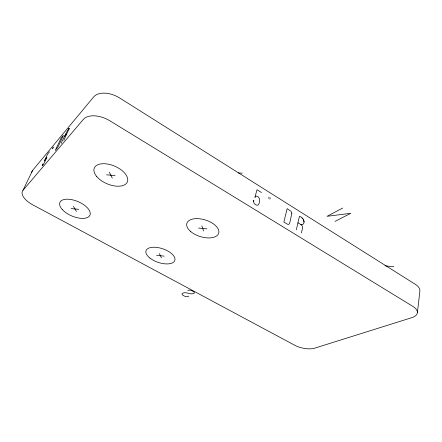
<?xml version="1.0" encoding="UTF-8"?>
<svg xmlns="http://www.w3.org/2000/svg" width="442" height="442" viewBox="0 0 442 442"><rect width="100%" height="100%" fill="white"/><g stroke="black" fill="none" stroke-linecap="round" stroke-linejoin="round"><path stroke-width="0.66" d="M253.581 201.779L253.791 200.281C252.868 202.696 255.233 205.48 257.697 205.221L258.349 204.806C260.272 201.977 260.587 197.038 256.509 196.099L255.796 196.204L254.896 197.43L256.995 189.734L261.426 192.508M297.952 222.785L300.554 224.403L302.527 224.768C306.135 222.403 302.82 217.11 299.433 216.331L296.344 229.812M304.041 222.094L303.626 219.79M417.392 312.709L419.9 290.886A17.111 8.276 7.8 0 0 415.358 284.35L119.848 98.096A20.57 12.409 26 0 0 93.693 96.92L32.647 170.341L23.001 190.287A17.592 8.232 24.3 0 0 32.774 204.845L294.786 345.285A14.542 6 12.5 0 0 314.643 348.186L411.822 317.654A17.42 7.995 8.3 0 0 412.734 306.317L110.003 120.87A21.017 12.083 25.2 0 0 83.383 119.39L23.001 190.287M69.239 128.489L67.002 133.269L64.433 136.65M301.405 232.906C301.814 230.299 303.958 226.437 300.892 224.591M268.714 198.397L269.056 197.082M269.863 199.115L270.206 197.801M42.327 165.164L42.868 163.965C40.007 171.833 51.918 148.352 44.31 161.059L47.675 153.998L49.57 151.733M68.847 129.716C70.482 123.964 60.664 143.435 61.272 143.385M63.819 140.374L66.438 134.534L65.919 134.871M52.394 148.805L52.974 147.584M52.902 148.197L53.482 146.976M68.648 128.887L69.046 128.5M342.683 208.044L327.069 216.309L350.76 213.309L335.03 221.398M187.817 290.51L188.961 290.101L190.95 290.344A6.448 2.84 16.9 0 1 194.01 291.985L194.447 293.04C190.845 295.803 185.469 290.466 181.894 293.836L182.353 294.864A6.415 2.807 17 0 0 185.369 296.46A2.779 1.21 17 0 0 187.32 296.715L188.8 296.134M238.315 172.905L242.255 173.198M106.566 174.833L115.108 175.524M71.145 208.585L78.748 209.326M198.541 228.033L206.944 228.879M384.949 265.808L393.833 266.769M156.656 255.277L164.159 256.139M302.013 217.95L302.908 218.735M73.427 206.408L76.438 211.475M109.351 172.181L112.285 178.143M159.369 253.515L161.424 257.879M201.817 225.901L203.64 230.984M31.713 172.374A17.277 8.52 24.8 0 1 32.647 170.341M291.853 213.204L289.714 223.061A2.862 2.044 60.7 0 1 287.875 224.387L283.863 222.122L287.123 208.635L290.991 211.259L291.853 213.204M63.189 135.711L58.808 145.308A2.906 0.354 -60.2 0 1 57.206 148.109L55.239 150.501L61.256 137.749L63.189 135.711M62.46 209.735A16.315 7.823 22.9 0 0 88.897 216.591A16.315 7.823 22.9 0 0 73.438 200.038A16.315 7.823 22.9 0 0 62.46 209.735M190.624 231.492A16.669 8.685 17.3 0 0 218.028 234.569A16.669 8.685 17.3 0 0 199.679 218.784A16.669 8.685 17.3 0 0 190.624 231.492M96.599 176.391A17.934 9.602 22.9 0 0 125.904 183.916A17.934 9.602 22.9 0 0 109.992 164.568A17.934 9.602 22.9 0 0 96.599 176.391M149.976 258.128A15.199 7.171 18.6 0 0 174.463 261.183A15.199 7.171 18.6 0 0 156.827 247.415A15.199 7.171 18.6 0 0 149.976 258.128"/></g></svg>
